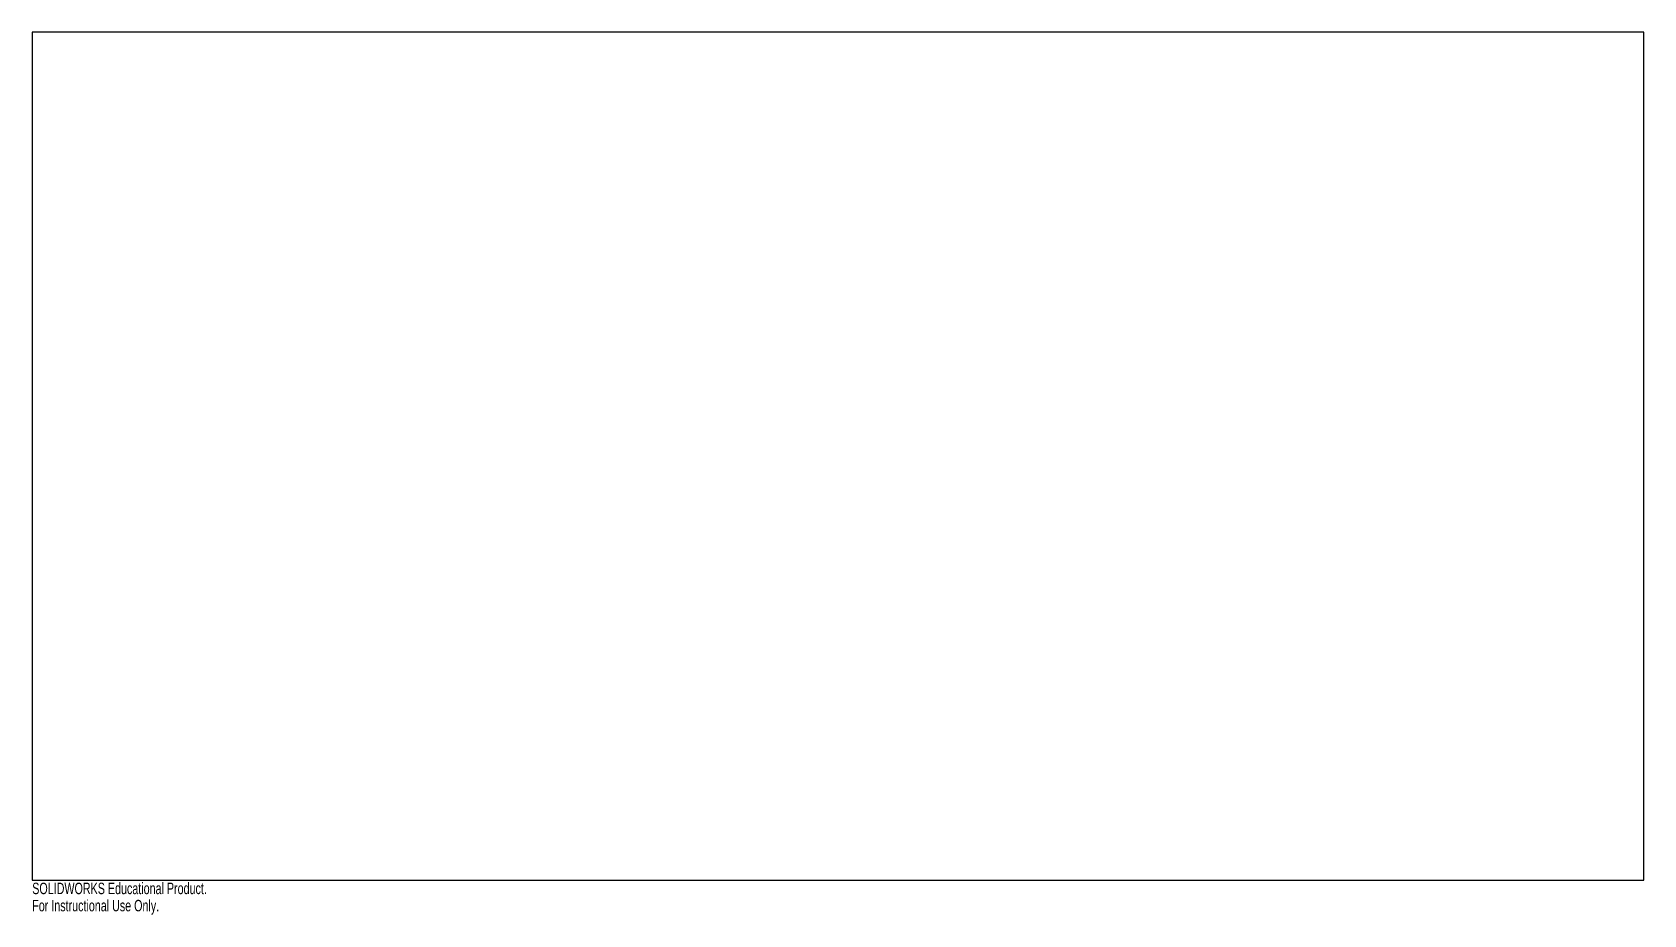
# Model space of a CAD drawing. Extents: x -340 to 340, y -194 to 179.
import ezdxf

# ---------------------------------------------------------------- set-up
doc = ezdxf.new("R2010")
doc.units = 0
doc.layers.get('0').update_dxf_attribs({"linetype": 'CONTINUOUS'})
doc.styles.add('SLDTEXTSTYLE0', font='TXT', dxfattribs={"width": 0.7})

msp = doc.modelspace()

# ---------------------------------------------------------------- linework, layer by layer
at = {"color": 7, "linetype": 'CONTINUOUS'}
for p, q in [((340, 179), (-340, 179)), ((-340, 179), (-340, -179)), ((340, -179), (340, 179)), ((-340, -179), (340, -179))]:
    msp.add_line(p, q, dxfattribs=at)

# ---------------------------------------------------------------- texts
at = {"color": 7, "linetype": 'CONTINUOUS', "char_height": 4.8336, "attachment_point": 1, "style": 'SLDTEXTSTYLE0'}
for s, insert in [('SOLIDWORKS Educational Product.', (-340, -180.02)), ('For Instructional Use Only.', (-340, -187.27))]:
    msp.add_mtext(s, dxfattribs=dict(at, insert=insert))

doc.saveas('drawing.dxf')
